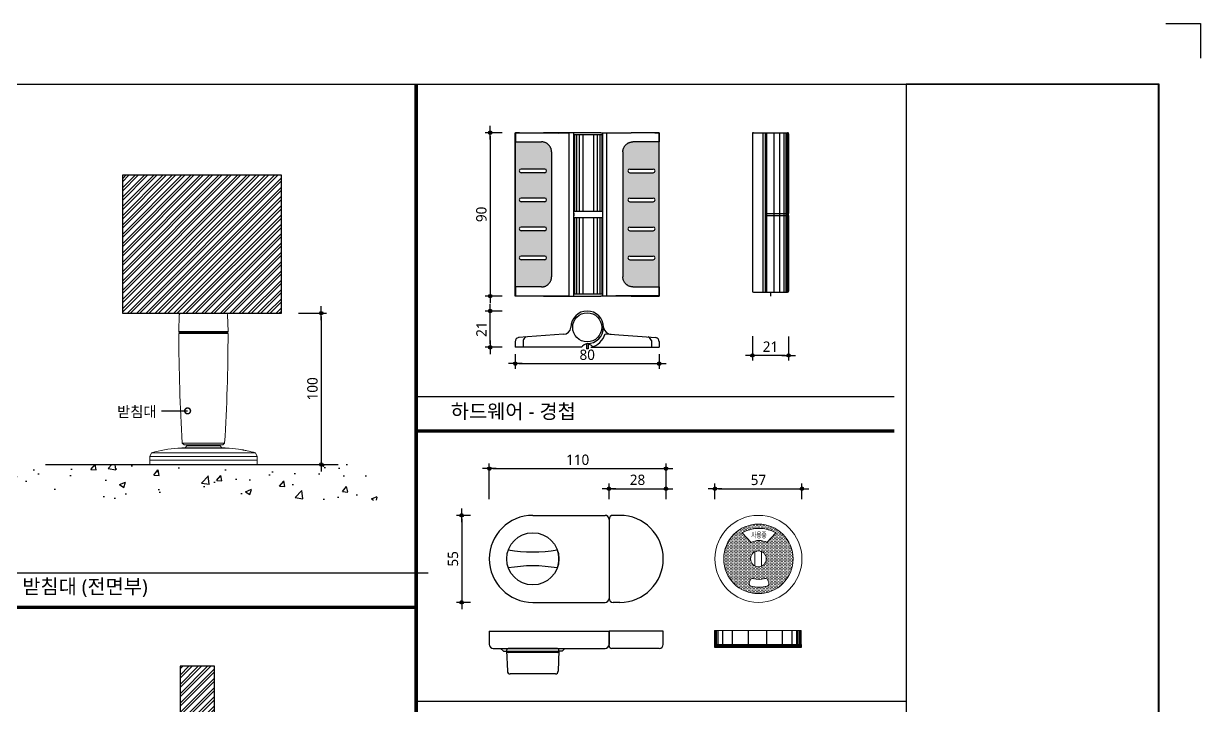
# Model space of a CAD drawing. Extents: x -256 to 8104, y -176 to 5714.
# Drawn here: x 4694 to 8104, y 3740 to 5714 of the extents above; entities that cross this region are included whole.
import ezdxf
from ezdxf.enums import TextEntityAlignment as Align

# ---------------------------------------------------------------- set-up
doc = ezdxf.new("R2010")
doc.units = 0
doc.header["$LTSCALE"] = 30
doc.layers.get('0').update_dxf_attribs({"linetype": 'CONTINUOUS'})
doc.layers.get('DEFPOINTS').update_dxf_attribs({"linetype": 'CONTINUOUS'})
for name, color, linetype in [('02---제품선', 4, 'CONTINUOUS'), ('curior-0Line', 252, 'CONTINUOUS'), ('DIM', 7, 'CONTINUOUS'), ('FIN', 5, 'CONTINUOUS'), ('HAT', 8, 'CONTINUOUS'), ('TIT', 3, 'CONTINUOUS'), ('문자', 3, 'CONTINUOUS'), ('부자재', 4, 'CONTINUOUS'), ('잠금쇠(회전형)', 4, 'CONTINUOUS'), ('치수', 1, 'CONTINUOUS'), ('판넬', 2, 'CONTINUOUS'), ('해치', 8, 'CONTINUOUS')]:
    doc.layers.add(name, color=color, linetype=linetype)
doc.styles.add('HDW', font='gulim.ttc')
doc.styles.add('돋움', font='malgun.ttf')
doc.dimstyles.new('10', dxfattribs={"dimscale": 10, "dimtxt": 3, "dimasz": 1, "dimexe": 1.5, "dimexo": 2, "dimgap": 1, "dimtad": 1, "dimdec": 0, "dimlunit": 6, "dimtxsty": '돋움', "dimblk": 'DIMDOT', "dimcen": -1, "dimdle": 1.5, "dimclrt": 3, "dimazin": 3, "dimtfac": 1, "dimtdec": 0, "dimtix": 1, "dimtmove": 2, "dimatfit": 3, "dimldrblk": 'DIMDOT', "dimarcsym": 0})

# ---------------------------------------------------------------- blocks, each defined once
blk = doc.blocks.new('DIMDOT')
at = {"linetype": 'Continuous'}
blk.add_line((-2, 0), (2, 0), dxfattribs=at)
for radius in [0.5, 0.25]:
    blk.add_circle((0, 0), radius, dxfattribs=at)
blk = doc.blocks.new('*D674')
at = {"layer": 'DEFPOINTS', "color": 0}
for p in [(54744.3, -2447.4), (54232.3, -2556), (54744.3, -2556)]:
    blk.add_point(p, dxfattribs=at)
at = {"layer": 'DIM', "color": 0, "lineweight": -2, "ltscale": 10}
for p, q in [((54232.3, -2536), (54232.3, -2432.4)), ((54242.3, -2447.4), (54734.3, -2447.4)), ((54744.3, -2536), (54744.3, -2432.4))]:
    blk.add_line(p, q, dxfattribs=at)
at = {"layer": 'DIM', "color": 0, "lineweight": -2, "xscale": 10, "yscale": 10, "zscale": 10, "rotation": 180}
blk.add_blockref('DIMDOT', (54232.3, -2447.4), dxfattribs=at)
at = {"layer": 'DIM', "color": 0, "lineweight": -2, "xscale": 10, "yscale": 10, "zscale": 10}
blk.add_blockref('DIMDOT', (54744.3, -2447.4), dxfattribs=at)
at = {"layer": 'DIM', "color": 3, "insert": (54488.3, -2421.8), "char_height": 30, "attachment_point": 5, "style": '돋움'}
blk.add_mtext('110', dxfattribs=at)
blk = doc.blocks.new('*D675')
at = {"layer": 'DEFPOINTS', "color": 0}
for p in [(54744.3, -2505.4), (54579.2, -2556), (54744.3, -2556)]:
    blk.add_point(p, dxfattribs=at)
at = {"layer": 'DIM', "color": 0, "lineweight": -2, "ltscale": 10}
for p, q in [((54579.2, -2536), (54579.2, -2490.4)), ((54589.2, -2505.4), (54734.3, -2505.4)), ((54744.3, -2536), (54744.3, -2490.4))]:
    blk.add_line(p, q, dxfattribs=at)
at = {"layer": 'DIM', "color": 0, "lineweight": -2, "xscale": 10, "yscale": 10, "zscale": 10, "rotation": 180}
blk.add_blockref('DIMDOT', (54579.2, -2505.4), dxfattribs=at)
at = {"layer": 'DIM', "color": 0, "lineweight": -2, "xscale": 10, "yscale": 10, "zscale": 10}
blk.add_blockref('DIMDOT', (54744.3, -2505.4), dxfattribs=at)
at = {"layer": 'DIM', "color": 3, "insert": (54661.7, -2479.9), "char_height": 30, "attachment_point": 5, "style": '돋움'}
blk.add_mtext('28', dxfattribs=at)
blk = doc.blocks.new('*D676')
at = {"layer": 'DEFPOINTS', "color": 0}
for p in [(55138, -2505.4), (54886, -2556), (55138, -2556)]:
    blk.add_point(p, dxfattribs=at)
at = {"layer": 'DIM', "color": 0, "lineweight": -2, "ltscale": 10}
for p, q in [((54886, -2536), (54886, -2490.4)), ((54896, -2505.4), (55128, -2505.4)), ((55138, -2536), (55138, -2490.4))]:
    blk.add_line(p, q, dxfattribs=at)
at = {"layer": 'DIM', "color": 0, "lineweight": -2, "xscale": 10, "yscale": 10, "zscale": 10, "rotation": 180}
blk.add_blockref('DIMDOT', (54886, -2505.4), dxfattribs=at)
at = {"layer": 'DIM', "color": 0, "lineweight": -2, "xscale": 10, "yscale": 10, "zscale": 10}
blk.add_blockref('DIMDOT', (55138, -2505.4), dxfattribs=at)
at = {"layer": 'DIM', "color": 3, "insert": (55012, -2480.1), "char_height": 30, "attachment_point": 5, "style": '돋움'}
blk.add_mtext('57', dxfattribs=at)
blk = doc.blocks.new('*D677')
at = {"layer": 'DEFPOINTS', "color": 0}
for p in [(54289.9, -1474.6), (54234.9, -1947.8), (54289.9, -1947.8)]:
    blk.add_point(p, dxfattribs=at)
at = {"layer": 'DIM', "color": 0, "lineweight": -2, "ltscale": 10}
for p, q in [((54269.9, -1474.6), (54219.9, -1474.6)), ((54234.9, -1484.6), (54234.9, -1937.8)), ((54269.9, -1947.8), (54219.9, -1947.8))]:
    blk.add_line(p, q, dxfattribs=at)
at = {"layer": 'DIM', "color": 0, "lineweight": -2, "xscale": 10, "yscale": 10, "zscale": 10}
for p, rotation in [((54234.9, -1474.6), 90), ((54234.9, -1947.8), 270)]:
    blk.add_blockref('DIMDOT', p, dxfattribs=dict(at, rotation=rotation))
at = {"layer": 'DIM', "color": 3, "insert": (54209.4, -1711.2), "char_height": 30, "attachment_point": 5, "rotation": 90, "style": '돋움'}
blk.add_mtext('90', dxfattribs=at)
blk = doc.blocks.new('*D678')
at = {"layer": 'DEFPOINTS', "color": 0}
for p in [(54307.5, -2096), (54724.6, -2096), (54724.6, -2143.4)]:
    blk.add_point(p, dxfattribs=at)
at = {"layer": 'DIM', "color": 0, "lineweight": -2, "ltscale": 10}
for p, q in [((54307.5, -2116), (54307.5, -2158.4)), ((54317.5, -2143.4), (54714.6, -2143.4)), ((54724.6, -2116), (54724.6, -2158.4))]:
    blk.add_line(p, q, dxfattribs=at)
at = {"layer": 'DIM', "color": 0, "lineweight": -2, "xscale": 10, "yscale": 10, "zscale": 10, "rotation": 180}
blk.add_blockref('DIMDOT', (54307.5, -2143.4), dxfattribs=at)
at = {"layer": 'DIM', "color": 0, "lineweight": -2, "xscale": 10, "yscale": 10, "zscale": 10}
blk.add_blockref('DIMDOT', (54724.6, -2143.4), dxfattribs=at)
at = {"layer": 'DIM', "color": 3, "insert": (54516, -2117.9), "char_height": 30, "attachment_point": 5, "style": '돋움'}
blk.add_mtext('80', dxfattribs=at)
blk = doc.blocks.new('*D679')
at = {"layer": 'DEFPOINTS', "color": 0}
for p in [(54234.9, -1991), (54289.9, -1991), (54289.2, -2096)]:
    blk.add_point(p, dxfattribs=at)
at = {"layer": 'DIM', "color": 0, "lineweight": -2, "ltscale": 10}
for p, q in [((54269.9, -1991), (54219.9, -1991)), ((54234.9, -2086), (54234.9, -2001)), ((54269.2, -2096), (54219.9, -2096))]:
    blk.add_line(p, q, dxfattribs=at)
at = {"layer": 'DIM', "color": 0, "lineweight": -2, "xscale": 10, "yscale": 10, "zscale": 10}
for p, rotation in [((54234.9, -1991), 90), ((54234.9, -2096), 270)]:
    blk.add_blockref('DIMDOT', p, dxfattribs=dict(at, rotation=rotation))
at = {"layer": 'DIM', "color": 3, "insert": (54209.5, -2043.5), "char_height": 30, "attachment_point": 5, "rotation": 90, "style": '돋움'}
blk.add_mtext('21', dxfattribs=at)
blk = doc.blocks.new('*D680')
at = {"layer": 'DEFPOINTS', "color": 0}
for p in [(54994.4, -2043.8), (55099.4, -2044.5), (54994.4, -2119.5)]:
    blk.add_point(p, dxfattribs=at)
at = {"layer": 'DIM', "color": 0, "lineweight": -2, "ltscale": 10}
for p, q in [((54994.4, -2063.8), (54994.4, -2134.5)), ((55099.4, -2064.5), (55099.4, -2134.5)), ((55089.4, -2119.5), (55004.4, -2119.5))]:
    blk.add_line(p, q, dxfattribs=at)
at = {"layer": 'DIM', "color": 0, "lineweight": -2, "xscale": 10, "yscale": 10, "zscale": 10, "rotation": 180}
blk.add_blockref('DIMDOT', (54994.4, -2119.5), dxfattribs=at)
at = {"layer": 'DIM', "color": 0, "lineweight": -2, "xscale": 10, "yscale": 10, "zscale": 10}
blk.add_blockref('DIMDOT', (55099.4, -2119.5), dxfattribs=at)
at = {"layer": 'DIM', "color": 3, "insert": (55046.9, -2094.2), "char_height": 30, "attachment_point": 5, "style": '돋움'}
blk.add_mtext('21', dxfattribs=at)
blk = doc.blocks.new('*D681')
at = {"layer": 'DEFPOINTS', "color": 0}
for p in [(54197.9, -2582.6), (54152.3, -2834.6), (54197.9, -2834.6)]:
    blk.add_point(p, dxfattribs=at)
at = {"layer": 'DIM', "color": 0, "lineweight": -2, "ltscale": 10}
for p, q in [((54177.9, -2582.6), (54137.3, -2582.6)), ((54152.3, -2592.6), (54152.3, -2824.6)), ((54177.9, -2834.6), (54137.3, -2834.6))]:
    blk.add_line(p, q, dxfattribs=at)
at = {"layer": 'DIM', "color": 0, "lineweight": -2, "xscale": 10, "yscale": 10, "zscale": 10}
for p, rotation in [((54152.3, -2582.6), 90), ((54152.3, -2834.6), 270)]:
    blk.add_blockref('DIMDOT', p, dxfattribs=dict(at, rotation=rotation))
at = {"layer": 'DIM', "color": 3, "insert": (54127, -2708.6), "char_height": 30, "attachment_point": 5, "rotation": 90, "style": '돋움'}
blk.add_mtext('55', dxfattribs=at)
blk = doc.blocks.new('*D686')
at = {"layer": 'DEFPOINTS', "color": 0}
for p in [(53659.4, -1997.2), (53602.7, -2435.4), (53745.6, -2435.4)]:
    blk.add_point(p, dxfattribs=at)
at = {"layer": 'DIM', "color": 0, "lineweight": -2, "ltscale": 10}
for p, q in [((53679.4, -1997.2), (53760.6, -1997.2)), ((53745.6, -2007.2), (53745.6, -2425.4)), ((53622.7, -2435.4), (53760.6, -2435.4))]:
    blk.add_line(p, q, dxfattribs=at)
at = {"layer": 'DIM', "color": 0, "lineweight": -2, "xscale": 10, "yscale": 10, "zscale": 10}
for p, rotation in [((53745.6, -1997.2), 90), ((53745.6, -2435.4), 270)]:
    blk.add_blockref('DIMDOT', p, dxfattribs=dict(at, rotation=rotation))
at = {"layer": 'DIM', "color": 3, "insert": (53720, -2216.3), "char_height": 30, "attachment_point": 5, "rotation": 90, "style": '돋움'}
blk.add_mtext('100', dxfattribs=at)
blk = doc.blocks.new('_DOTSMALL')
at = {"color": 0, "linetype": 'ByBlock', "const_width": 0.5}
blk.add_lwpolyline([(-0.0625, 0, 1), (0.0625, 0, 1)], format="xyb", close=True, dxfattribs=at)
blk = doc.blocks.new('A$C63EC304E')
at = {"layer": '치수', "color": 1, "xscale": 2.5, "yscale": 2.5, "zscale": 2.5, "rotation": 234.3098741996962}
blk.add_blockref('_DOTSMALL', (0.31, 0.31), dxfattribs=at)
blk = doc.blocks.new('A$C2BC9653E')
at = {"layer": '치수', "xscale": 0.3333333333333333, "yscale": 0.3333333333333333, "zscale": 0.3333333333333333}
blk.add_blockref('A$C63EC304E', (0, 0), dxfattribs=at)
blk = doc.blocks.new('A$C7FC71301')
at = {"layer": '치수', "rotation": 180}
blk.add_blockref('A$C2BC9653E', (0.208, 0.208), dxfattribs=at)
blk = doc.blocks.new('A$C4A20372B')
at = {"layer": '치수'}
blk.add_blockref('A$C7FC71301', (0, 0), dxfattribs=at)
blk = doc.blocks.new('A$C566469F5')
at = {"layer": '치수'}
blk.add_blockref('A$C4A20372B', (0, 0), dxfattribs=at)
blk = doc.blocks.new('A$C7E317CD4')
at = {"layer": '해치', "xscale": 2, "yscale": 2, "zscale": 2}
blk.add_blockref('A$C566469F5', (0, 0), dxfattribs=at)
blk = doc.blocks.new('A$C601D7F27')
at = {"layer": '치수'}
blk.add_blockref('A$C7E317CD4', (0, 0), dxfattribs=at)
blk = doc.blocks.new('A$C38802C08')
at = {"layer": '치수'}
blk.add_blockref('A$C601D7F27', (0, 0), dxfattribs=at)
blk = doc.blocks.new('DESIGN-25', base_point=(48188.6, -6872.9))
at = {"layer": 'HAT'}
h = blk.add_hatch(dxfattribs=at)
h.set_pattern_fill('ANSI32', color=256, scale=2, style=0)
h.set_pattern_definition([(45, (39867.086, -7048.667), (-13.470384, 13.470384), []), (45, (39876.066, -7048.667), (-13.470384, 13.470384), [])])
h.paths.add_polyline_path([(53470, -1997.3), (53630, -1997.3), (53630, -1597.9), (53169.2, -1597.9), (53169.2, -1997.3)])
h = blk.add_hatch(dxfattribs=at)
h.set_pattern_fill('ANSI32', color=256, scale=2, style=0)
h.set_pattern_definition([(45, (39889.947, -7148.851), (-13.470384, 13.470384), []), (45, (39898.927, -7148.851), (-13.470384, 13.470384), [])])
h.paths.add_polyline_path([(53336.4, -3334), (53435.9, -3334), (53435.9, -3019.6), (53336.4, -3019.6)])
at = {"layer": '해치'}
h = blk.add_hatch(dxfattribs=at)
h.set_pattern_fill('DOTS', color=256, scale=2.628474)
h.set_pattern_definition([(0, (51345.76, -1139.6253), (2.086351, 4.172702), [0, -4.172702])])
edge = h.paths.add_edge_path()
edge.add_line((54308, -1921.2), (54308, -1921.2))
edge.add_spline(control_points=[(54308, -1921.2), (54308.3, -1921.2), (54319.8, -1921.2)], knot_values=[-0.724312, -0.724312, -0.724312, 0.724312, 0.724312, 0.724312], weights=[1, 0.748956, 1], degree=2, periodic=0)
edge.add_line((54319.8, -1921.2), (54383.7, -1921.2))
edge.add_spline(control_points=[(54383.7, -1921.2), (54412.6, -1921.2), (54412.6, -1892.3)], knot_values=[-1.570796, -1.570796, -1.570796, 0, 0, 0], weights=[1, 0.707107, 1], degree=2, periodic=0)
edge.add_line((54412.6, -1892.3), (54412.6, -1530.1))
edge.add_spline(control_points=[(54412.6, -1530.1), (54412.6, -1501.2), (54383.7, -1501.2)], knot_values=[0, 0, 0, 1.570796, 1.570796, 1.570796], weights=[1, 0.707107, 1], degree=2, periodic=0)
edge.add_line((54383.7, -1501.2), (54319.8, -1501.2))
edge.add_spline(control_points=[(54319.8, -1501.2), (54308.3, -1501.2), (54308, -1501.2)], knot_values=[-0.724312, -0.724312, -0.724312, 0.724312, 0.724312, 0.724312], weights=[1, 0.748956, 1], degree=2, periodic=0)
edge.add_line((54308, -1501.2), (54308, -1921.2))
h.paths.add_polyline_path([(54392.9, -1579.9, -0.414214), (54398.1, -1585.2, -0.414214), (54392.9, -1590.5), (54324.5, -1590.5, -0.414214), (54319.3, -1585.2, -0.414214), (54324.5, -1579.9)], flags=16)
h.paths.add_polyline_path([(54392.9, -1663.9, -0.414214), (54398.1, -1669.2, -0.414214), (54392.9, -1674.5), (54324.5, -1674.5, -0.414214), (54319.3, -1669.2, -0.414214), (54324.5, -1663.9)], flags=16)
h.paths.add_polyline_path([(54392.9, -1748, -0.414214), (54398.1, -1753.2, -0.414214), (54392.9, -1758.5), (54324.5, -1758.5, -0.414214), (54319.3, -1753.2, -0.414214), (54324.5, -1748)], flags=16)
h.paths.add_polyline_path([(54392.9, -1832, -0.414214), (54398.1, -1837.2, -0.414214), (54392.9, -1842.5), (54324.5, -1842.5, -0.414214), (54319.3, -1837.2, -0.414214), (54324.5, -1832)], flags=16)
h = blk.add_hatch(dxfattribs=at)
h.set_pattern_fill('DOTS', color=256, scale=2.628474)
h.set_pattern_definition([(0, (50871.1426, -1139.6253), (2.086351, 4.1727023), [0, -4.1727023])])
edge = h.paths.add_edge_path()
edge.add_spline(control_points=[(54619.4, -1530.1), (54619.4, -1501.2), (54648.3, -1501.2)], knot_values=[0, 0, 0, 1.570796, 1.570796, 1.570796], weights=[1, 0.707107, 1], degree=2, periodic=0)
edge.add_line((54648.3, -1501.2), (54712.2, -1501.2))
edge.add_spline(control_points=[(54712.2, -1501.2), (54723.8, -1501.2), (54724, -1501.2)], knot_values=[-0.724312, -0.724312, -0.724312, 0.724312, 0.724312, 0.724312], weights=[1, 0.748956, 1], degree=2, periodic=0)
edge.add_line((54724.1, -1501.2), (54724.1, -1921.2))
edge.add_line((54724.1, -1921.2), (54724, -1921.2))
edge.add_spline(control_points=[(54724, -1921.2), (54723.8, -1921.2), (54712.2, -1921.2)], knot_values=[-0.724312, -0.724312, -0.724312, 0.724312, 0.724312, 0.724312], weights=[1, 0.748956, 1], degree=2, periodic=0)
edge.add_line((54712.2, -1921.2), (54648.3, -1921.2))
edge.add_spline(control_points=[(54648.3, -1921.2), (54619.4, -1921.2), (54619.4, -1892.3)], knot_values=[-1.570796, -1.570796, -1.570796, 0, 0, 0], weights=[1, 0.707107, 1], degree=2, periodic=0)
edge.add_line((54619.4, -1892.3), (54619.4, -1530.1))
h.paths.add_polyline_path([(54639.2, -1579.9, 0.414214), (54633.9, -1585.2, 0.414214), (54639.2, -1590.5), (54707.5, -1590.5, 0.414214), (54712.8, -1585.2, 0.414214), (54707.5, -1579.9)], flags=16)
h.paths.add_polyline_path([(54639.2, -1663.9, 0.414214), (54633.9, -1669.2, 0.414214), (54639.2, -1674.5), (54707.5, -1674.5, 0.414214), (54712.8, -1669.2, 0.414214), (54707.5, -1663.9)], flags=16)
h.paths.add_polyline_path([(54639.2, -1748, 0.414214), (54633.9, -1753.2, 0.414214), (54639.2, -1758.5), (54707.5, -1758.5, 0.414214), (54712.8, -1753.2, 0.414214), (54707.5, -1748)], flags=16)
h.paths.add_polyline_path([(54639.2, -1832, 0.414214), (54633.9, -1837.2, 0.414214), (54639.2, -1842.5), (54707.5, -1842.5, 0.414214), (54712.8, -1837.2, 0.414214), (54707.5, -1832)], flags=16)
h = blk.add_hatch(dxfattribs=at)
h.set_pattern_fill('AR-CONC', color=256, style=0)
h.set_pattern_definition([(50, (51428.11, -3972.16), (182.185, -15.939), [19.05, -209.55]), (355, (51428.11, -3972.16), (-35.243, 191.057), [15.24, -167.64]), (100.451, (51443.3, -3973.49), (146.943, 175.117), [16.19, -178.09]), (46.184, (51428.11, -3921.36), (271.079, -42.042), [28.575, -314.325]), (96.636, (51450.7, -3924.86), (237.404, 247.426), [24.285, -267.135]), (351.184, (51428.1, -3921.36), (237.405, 247.425), [22.86, -251.46]), (21, (51453.51, -3934.06), (151.615, -102.2655), [19.05, -209.55]), (326, (51453.51, -3934.06), (61.802, 184.188), [15.24, -167.64]), (71.4514, (51466.15, -3942.58), (213.416, 81.923), [16.19, -178.09]), (37.5, (51428.11, -3972.16), (3.0886, 84.555), [0, -165.608, 0, -170.18, 0, -168.275]), (7.5, (51428.11, -3972.16), (66.8197, 100.1806), [0, -97.028, 0, -161.798, 0, -64.135]), (327.5, (51371.47, -3972.16), (135.5906, -5.7287), [0, -63.5, 0, -198.12, 0, -262.89]), (317.5, (51346.07, -3972.16), (148.129, 25.4265), [0, -82.55, 0, -131.572, 0, -186.69])])
h.paths.add_polyline_path([(53907.7, -2538.4), (53907.7, -2435.4), (52857.5, -2435.4), (52857.5, -2538.4)])
h = blk.add_hatch(dxfattribs=at)
h.set_pattern_fill('DOTS', color=256, scale=2.628474)
h.set_pattern_definition([(0, (49317.9545, -6165.9028), (2.086351, 4.1727023), [0, -4.1727023])])
h.paths.add_polyline_path([(55112.6, -2708.6, 1), (54911.3, -2708.6, 1)])
h.paths.add_polyline_path([(54989, -2708.6, -1), (55034.9, -2708.6, -1)], flags=16)
h.paths.add_polyline_path([(55036.7, -2661.3, 0.250537), (54990.8, -2661.3), (54965, -2632.8, -0.258173), (55062.5, -2632.8)], flags=16)
h.paths.add_polyline_path([(55039.4, -2770), (55042.2, -2778.1, -0.437988), (55037.4, -2787.2, -0.127495), (54990.2, -2787.2, -0.437988), (54985.3, -2778.1), (54988.1, -2770, -0.407197), (54996.9, -2765.6, 0.156299), (55030.7, -2765.6, -0.407197)], flags=16)
h.paths.add_polyline_path([(54986.8, -2653.4), (55040.2, -2653.4), (55040.2, -2626), (54986.8, -2626)], flags=8)
at = {"color": 2}
for p, q in [((56192.7, -1158.7), (56292.7, -1158.7)), ((56192.7, -1158.7), (56292.7, -1158.7)), ((56192.7, -1158.7), (56292.7, -1158.7)), ((56292.7, -1158.7), (56292.7, -1258.7)), ((56292.7, -1158.7), (56292.7, -1258.7)), ((56292.7, -1158.7), (56292.7, -1258.7)), ((55046.9, -1936.2), (55046.9, -1947.8)), ((52946.9, -2435.4), (53794.5, -2435.4))]:
    blk.add_line(p, q, dxfattribs=at)
at = {"color": 8}
for p, q in [((54020.5, -2238.1), (55405.8, -2238.1)), ((50707.4, -2748.7), (54055.2, -2748.7)), ((54020.5, -3120.9), (55440.2, -3120.9))]:
    blk.add_line(p, q, dxfattribs=at)
at = {"color": 8, "const_width": 10}
for points in [[(54020.5, -6872.8), (54020.5, -1334.5)], [(54020.5, -2338.1), (55405.8, -2338.1)], [(50672.7, -2848.7), (54020.5, -2848.7)]]:
    blk.add_lwpolyline(points, dxfattribs=at)
at = {"color": 2}
for points in [[(48187.9, -1334.5), (55440.2, -1334.5), (55440.2, -6872.8), (48187.9, -6872.8)], [(48187.9, -1334.5), (55440.2, -1334.5), (55440.2, -6872.8), (48187.9, -6872.8)], [(48187.9, -1334.5), (56169.8, -1334.5), (56169.8, -6872.8), (48187.9, -6872.8)]]:
    blk.add_lwpolyline(points, close=True, dxfattribs=at)
at = {"layer": '02---제품선'}
for p, q in [((54358.3, -2582.6), (54567.6, -2582.6)), ((54610.3, -2582.6), (54590.9, -2582.6)), ((54579.2, -2594.2), (54579.2, -2822.9)), ((54579.2, -2594.2), (54579.2, -2822.9)), ((54358.3, -2834.6), (54567.6, -2834.6)), ((54610.3, -2834.6), (54590.9, -2834.6)), ((54232.3, -2917.5), (54579.2, -2917.5)), ((54232.3, -2917.5), (54232.3, -2956.3)), ((54579.2, -2917.5), (54579.2, -2956.3)), ((54736.3, -2917.5), (54579.2, -2917.5)), ((54579.2, -2960.2), (54579.2, -2917.5)), ((54736.3, -2956.3), (54736.3, -2917.5)), ((54243.9, -2967.9), (54265.2, -2967.9)), ((54265.2, -2967.9), (54451.3, -2967.9)), ((54273, -2975.7), (54265.2, -2967.9)), ((54273, -2975.7), (54280.7, -2975.7)), ((54280.7, -2975.7), (54435.8, -2975.7)), ((54282.6, -2973.8), (54284.7, -3034.1)), ((54282.7, -2975.7), (54282.7, -2971.8)), ((54430, -2967.9), (54286.5, -2967.9)), ((54430, -2979.6), (54286.5, -2979.6)), ((54433.9, -2973.8), (54431.8, -3034.1)), ((54433.9, -2975.7), (54433.9, -2971.8)), ((54443.5, -2975.7), (54435.8, -2975.7)), ((54443.5, -2975.7), (54451.3, -2967.9)), ((54451.3, -2967.9), (54567.6, -2967.9)), ((54724.6, -2967.9), (54587, -2967.9)), ((54424.1, -3041.6), (54292.4, -3041.6))]:
    blk.add_line(p, q, dxfattribs=at)
blk.add_circle((54358.3, -2708.6), 75.6, dxfattribs=at)
blk.add_circle((54358.3, -2708.6), 75.6, dxfattribs=at)
for centre, radius, start, end in [((54358.3, -2708.6), 126, 90, 180), ((54567.6, -2594.2), 11.6, 0, 90), ((54590.9, -2594.2), 11.6, 90, 180), ((54610.3, -2708.6), 126, 0, 90), ((54358.3, -2271.8), 416.6, 260.2031, 279.7969), ((54358.3, -2708.6), 75.6, 340.7512, 19.2488), ((54358.3, -2708.6), 126, 180, 270), ((54610.3, -2708.6), 126, 270, 0), ((54358.3, -3145.4), 416.6, 80.2031, 99.7969), ((54567.6, -2822.9), 11.6, 270, 0), ((54590.9, -2822.9), 11.6, 180, 270), ((54243.9, -2956.3), 11.6, 180, 270), ((54567.6, -2956.3), 11.6, 270, 0), ((54587, -2960.2), 7.75, 180, 270), ((54724.6, -2956.3), 11.6, 270, 0), ((54286.5, -2971.8), 3.88, 90, 180), ((54286.5, -2975.7), 3.88, 180, 270), ((54430, -2971.8), 3.88, 0, 90), ((54430, -2975.7), 3.88, 270, 0), ((54292.4, -3033.9), 7.75, 182, 270), ((54424.1, -3033.9), 7.75, 270, 358)]:
    blk.add_arc(centre, radius, start, end, dxfattribs=at)
at = {"layer": 'curior-0Line'}
blk.add_line((55440.2, -1334.5), (55440.2, -6872.1), dxfattribs=at)
blk.add_lwpolyline([(56172.7, -1334.5), (55440.2, -1334.5), (55440.2, -6872.8), (56172.7, -6872.8)], close=True, dxfattribs=at)
at = {"layer": 'FIN', "color": 4, "linetype": 'Continuous', "lineweight": 15}
for p, q in [((53475.3, -2050.7), (53474.1, -2002.1)), ((53335.4, -2053.3), (53472.8, -2053.3)), ((53342.8, -2373.6), (53348.2, -2378.9)), ((53460.1, -2378.9), (53348.2, -2378.9)), ((53355.8, -2381.2), (53350.7, -2387.1)), ((53355.8, -2378.9), (53355.8, -2381.2)), ((53355.8, -2381.2), (53452.5, -2381.2)), ((53452.5, -2381.2), (53452.5, -2378.9)), ((53457.6, -2387.1), (53452.5, -2381.2)), ((53460.1, -2378.9), (53465.5, -2373.6)), ((53253.8, -2401.2), (53248.9, -2411.8)), ((53248.9, -2411.8), (53248.9, -2422.7)), ((53457.6, -2387.1), (53350.7, -2387.1)), ((53559.3, -2411.8), (53554.5, -2401.2)), ((53559.3, -2422.7), (53559.3, -2411.8)), ((53248.9, -2422.7), (53248.9, -2435.4)), ((53248.9, -2435.4), (53559.3, -2435.4)), ((53559.3, -2435.4), (53559.3, -2422.7))]:
    blk.add_line(p, q, dxfattribs=at)
at = {"layer": 'FIN', "linetype": 'Continuous', "lineweight": 15}
for p, q in [((53332.9, -2050.7), (53475.3, -2050.7)), ((53475.4, -2055.8), (53332.9, -2055.8)), ((53342.8, -2373.6), (53465.5, -2373.6)), ((53559.3, -2411.8), (53248.9, -2411.8)), ((53253.8, -2401.2), (53554.5, -2401.2)), ((53478.4, -2388.2), (53329.8, -2388.2)), ((53331.7, -2388.1), (53476.5, -2388.1)), ((53559.3, -2422.7), (53248.9, -2422.7)), ((53248.9, -2422.7), (53559.3, -2422.7)), ((53261.6, -2436.4), (53261.6, -2435.4)), ((53261.7, -2436.4), (53261.6, -2436.4)), ((53261.7, -2436.4), (53261.7, -2435.4)), ((53272.4, -2436.4), (53261.7, -2436.4)), ((53272.4, -2436.4), (53272.4, -2435.4)), ((53272.5, -2436.4), (53272.4, -2436.4)), ((53272.5, -2436.4), (53272.5, -2435.4)), ((53421.9, -2436.4), (53421.9, -2435.4)), ((53427, -2436.4), (53421.9, -2436.4)), ((53427, -2436.4), (53427, -2435.4)), ((53434.1, -2436.4), (53434.1, -2435.4)), ((53434.2, -2436.4), (53434.2, -2435.4)), ((53434.4, -2436.4), (53434.4, -2435.4)), ((53434.9, -2436.4), (53434.9, -2435.4)), ((53437.1, -2436.4), (53434.9, -2436.4)), ((53437.1, -2436.4), (53437.1, -2435.4)), ((53437.9, -2436.4), (53437.1, -2436.4)), ((53437.9, -2436.4), (53437.9, -2435.4)), ((53438.6, -2436.4), (53437.9, -2436.4)), ((53438.6, -2436.4), (53438.6, -2435.4)), ((53438.9, -2436.4), (53438.6, -2436.4)), ((53438.9, -2436.4), (53438.9, -2435.4)), ((53439, -2436.4), (53438.9, -2436.4)), ((53439.1, -2436.4), (53439.1, -2435.4)), ((53440.7, -2436.4), (53440.7, -2435.4)), ((53442.6, -2436.4), (53442.6, -2435.4)), ((53442.6, -2436.4), (53442.6, -2435.4)), ((53443.3, -2436.4), (53442.7, -2436.4)), ((53443.3, -2436.4), (53443.3, -2435.4)), ((53443.7, -2436.4), (53443.3, -2436.4)), ((53443.7, -2436.4), (53443.7, -2435.4)), ((53444.4, -2436.4), (53443.7, -2436.4)), ((53444.4, -2436.4), (53444.4, -2435.4)), ((53533.7, -2436.4), (53533.7, -2435.4)), ((53535.5, -2436.4), (53535.5, -2435.4)), ((53539.3, -2436.4), (53539.3, -2435.4)), ((53543.2, -2436.4), (53543.2, -2435.4)), ((53545, -2436.4), (53545, -2435.4))]:
    blk.add_line(p, q, dxfattribs=at)
at = {"layer": 'FIN', "color": 4, "linetype": 'Continuous', "lineweight": 15, "flags": 128}
blk.add_lwpolyline([(53469.1, -1997.2), (53339, -1997.3, 0.411572), (53334, -2002.3), (53334, -2002.3), (53332.9, -2050.7)], format="xyb", dxfattribs=at)
at = {"layer": 'FIN', "color": 4, "linetype": 'Continuous', "lineweight": 15}
for centre, radius, start, end in [((53469.1, -2002.2), 5, 1.3876, 90.0349), ((53335.5, -2050.7), 2.54, 179.2415, 270), ((53335.4, -2055.8), 2.54, 90, 179.3579), ((58374, -2058.3), 5041.1, 179.9718, 183.5859), ((48648.2, -2065), 4827.1, 356.3354, 0.1097), ((53472.8, -2050.7), 2.54, 270, 0.7585), ((53472.8, -2055.8), 2.54, 0.6421, 90), ((53355.8, -2769), 381.6, 93.8991, 105.5006), ((53331.9, -2389.6), 1.53, 94.7479, 116.6788), ((53355.8, -2677.5), 290.5, 91.0115, 94.7479), ((53452.5, -2677.5), 290.5, 85.2521, 88.9885), ((53476.4, -2389.6), 1.53, 63.3212, 85.2521), ((53452.5, -2769), 381.6, 80.5831, 86.1009), ((53452.5, -2769), 381.6, 74.4994, 78.127)]:
    blk.add_arc(centre, radius, start, end, dxfattribs=at)
for points, knots in [([(53514.9, -2392.5), (53514.9, -2392.5), (53514.9, -2392.5), (53515, -2392.5), (53515.2, -2392.5), (53515.3, -2392.5)], [0, 0, 0, 0, 0.110152, 0.664814, 1, 1, 1, 1]), ([(53515.3, -2392.5), (53515.5, -2392.6), (53515.9, -2392.6), (53516.7, -2392.8), (53517.5, -2392.9), (53518.3, -2393.1), (53518.7, -2393.1), (53518.8, -2393.1)], [0, 0, 0, 0, 0.2159727, 0.4318558, 0.6498983, 0.8698049, 1, 1, 1, 1]), ([(53521.8, -2393.8), (53521.2, -2393.7), (53520.2, -2393.5), (53519.2, -2393.3), (53518.8, -2393.3)], [0, 0, 0, 0, 0.585266, 1, 1, 1, 1]), ([(53518.8, -2393.3), (53518.8, -2393.3), (53518.8, -2393.4), (53518.8, -2393.5), (53518.8, -2393.5)], [0, 0, 0, 0, 0.495973, 1, 1, 1, 1]), ([(53518.8, -2393.5), (53519.2, -2393.6), (53520.2, -2393.8), (53521.2, -2394), (53521.8, -2394.1)], [0, 0, 0, 0, 0.405872, 1, 1, 1, 1]), ([(53534, -2396.4), (53531.9, -2395.9), (53527.8, -2395), (53523.7, -2394.3), (53521.8, -2393.9)], [0, 0, 0, 0, 0.528575, 1, 1, 1, 1]), ([(53521.8, -2394.1), (53521.8, -2394.1), (53521.8, -2394), (53521.8, -2394), (53521.8, -2394)], [0, 0, 0, 0, 0.517301, 1, 1, 1, 1]), ([(53521.8, -2394), (53523.7, -2394.3), (53527.8, -2395.1), (53531.9, -2396), (53534, -2396.5)], [0, 0, 0, 0, 0.470682, 1, 1, 1, 1]), ([(53534, -2396.5), (53534, -2396.4), (53534, -2396.4), (53534, -2396.4), (53534, -2396.4)], [0, 0, 0, 0, 0.529757, 1, 1, 1, 1])]:
    blk.add_open_spline(points, degree=3, knots=knots, dxfattribs=at)
for points in [[(53515.3, -2392.5), (53515, -2392.5)], [(53518.8, -2393.2), (53522, -2393.8)], [(53521.8, -2393.7), (53522, -2393.8)]]:
    blk.add_open_spline(points, degree=1, dxfattribs=at)
at = {"layer": 'FIN', "linetype": 'Continuous', "lineweight": 15}
for points, knots in [([(53434.4, -2436.4), (53434.3, -2436.4), (53434.2, -2436.4), (53434.2, -2436.4), (53434.2, -2436.4)], [0, 0, 0, 0, 0.557964, 1, 1, 1, 1]), ([(53434.9, -2436.4), (53434.8, -2436.4), (53434.6, -2436.4), (53434.4, -2436.4), (53434.4, -2436.4)], [0, 0, 0, 0, 0.561741, 1, 1, 1, 1]), ([(53440.7, -2436.4), (53440.4, -2436.4), (53439.8, -2436.4), (53439.4, -2436.4), (53439.1, -2436.4)], [0, 0, 0, 0, 0.560188, 1, 1, 1, 1]), ([(53442.6, -2436.4), (53442.2, -2436.4), (53441.6, -2436.4), (53441, -2436.4), (53440.7, -2436.4)], [0, 0, 0, 0, 0.559958, 1, 1, 1, 1]), ([(53535.5, -2436.4), (53534.9, -2436.4), (53533.9, -2436.4), (53533.8, -2436.4), (53533.7, -2436.4)], [0, 0, 0, 0, 0.558554, 1, 1, 1, 1]), ([(53537, -2436.4), (53536.4, -2436.4), (53535.5, -2436.4), (53534.8, -2436.4), (53534.5, -2436.4)], [0, 0, 0, 0, 0.558511, 1, 1, 1, 1]), ([(53539.3, -2436.4), (53538.6, -2436.4), (53537.2, -2436.4), (53536, -2436.4), (53535.5, -2436.4)], [0, 0, 0, 0, 0.559859, 1, 1, 1, 1]), ([(53543.2, -2436.4), (53542.5, -2436.4), (53541.3, -2436.4), (53540, -2436.4), (53539.3, -2436.4)], [0, 0, 0, 0, 0.558977, 1, 1, 1, 1]), ([(53545, -2436.4), (53544.9, -2436.4), (53544.7, -2436.4), (53543.7, -2436.4), (53543.2, -2436.4)], [0, 0, 0, 0, 0.559094, 1, 1, 1, 1])]:
    blk.add_open_spline(points, degree=3, knots=knots, dxfattribs=at)
blk.add_open_spline([(53434.8, -2436.4), (53434.6, -2436.4)], degree=1, dxfattribs=at)
at = {"layer": '부자재'}
for p, q in [((54307.5, -1474.6), (54388.9, -1474.6)), ((54307.5, -1947.8), (54307.5, -1474.6)), ((54307.5, -1474.6), (54308, -1475.2)), ((54308, -1475.2), (54308, -1501.2)), ((54319.8, -1475.4), (54433.4, -1475.6)), ((54389.1, -1474.7), (54388.9, -1474.6)), ((54476.6, -1474.7), (54389.1, -1474.7)), ((54464, -1946.6), (54464, -1475.9)), ((54476.6, -1474.7), (54476.6, -1947.7)), ((54476.6, -1474.7), (54476.6, -1474.7)), ((54555.5, -1474.7), (54643, -1474.7)), ((54560.7, -1474.7), (54560.7, -1947.7)), ((54573.3, -1946.6), (54573.3, -1475.9)), ((54712.2, -1475.4), (54598.6, -1475.6)), ((54643, -1474.7), (54643.2, -1474.6)), ((54724.6, -1474.6), (54643.2, -1474.6)), ((54724.6, -1474.6), (54724, -1475.2)), ((54724, -1475.2), (54724, -1501.2)), ((54724.6, -1947.8), (54724.6, -1474.6)), ((54994.4, -1477.6), (54994.4, -1933.2)), ((54997.4, -1474.6), (55096.4, -1474.6)), ((55024.4, -1474.6), (55024.4, -1936.2)), ((55031.9, -1474.6), (55031.9, -1936.2)), ((55099.4, -1477.6), (55099.4, -1708.3)), ((54308, -1921.2), (54308, -1501.2)), ((54308, -1501.2), (54308, -1501.2)), ((54319.8, -1501.2), (54383.7, -1501.2)), ((54412.6, -1530.1), (54412.6, -1892.3)), ((54619.4, -1530.1), (54619.4, -1892.3)), ((54712.2, -1501.2), (54648.3, -1501.2)), ((54724.1, -1501.2), (54724, -1501.2)), ((54724.1, -1921.2), (54724.1, -1501.2)), ((54476.8, -1707.6), (54476.8, -1715)), ((55031.9, -1708.3), (55099.4, -1708.3)), ((55031.9, -1714.3), (55099.4, -1714.3)), ((55098.4, -1708.3), (55098.4, -1714.3)), ((55099.4, -1714.3), (55099.4, -1933.2)), ((54308, -1921.2), (54308, -1921.2)), ((54308, -1921.2), (54308, -1947.2)), ((54383.7, -1921.2), (54319.8, -1921.2)), ((54648.3, -1921.2), (54712.2, -1921.2)), ((54724, -1921.2), (54724.1, -1921.2)), ((54724, -1921.2), (54724, -1947.2)), ((54997.4, -1936.2), (55096.4, -1936.2)), ((54308, -1947.2), (54307.5, -1947.8)), ((54388.9, -1947.8), (54307.5, -1947.8)), ((54319.8, -1947), (54433.4, -1946.8)), ((54389.1, -1947.7), (54388.9, -1947.8)), ((54389.1, -1947.7), (54476.6, -1947.7)), ((54643, -1947.7), (54555.5, -1947.7)), ((54712.2, -1947), (54598.6, -1946.8)), ((54643, -1947.7), (54643.2, -1947.8)), ((54643.2, -1947.8), (54724.6, -1947.8)), ((54724, -1947.2), (54724.6, -1947.8)), ((54307.5, -2079.4), (54307.5, -2096)), ((54446.9, -2058.4), (54317.2, -2067.5)), ((54330, -2076.3), (54330, -2096)), ((54567.6, -2057), (54714.5, -2067.4)), ((54702.1, -2076.3), (54702.1, -2096)), ((54724.6, -2079.4), (54724.6, -2096)), ((54499.2, -2096), (54307.5, -2096)), ((54513.8, -2086.1), (54513.8, -2100.5)), ((54518.3, -2100.5), (54513.8, -2100.5)), ((54518.3, -2086.1), (54518.3, -2100.5)), ((54526.7, -2095.2), (54526.7, -2096)), ((54526.7, -2096), (54724.6, -2096))]:
    blk.add_line(p, q, dxfattribs=at)
blk.add_circle((54516, -2038.2), 42.1, dxfattribs=at)
for centre, radius, start, end in [((54997.4, -1477.6), 3, 90, 180), ((55096.4, -1477.6), 3, 0, 90), ((54997.4, -1933.2), 3, 180, 270), ((55096.4, -1933.2), 3, 270, 0), ((54516, -2038.2), 47.2, 270, 180), ((54445.7, -2035.2), 23.3, 272.9231, 352.4724), ((54586.4, -2035.2), 23.3, 187.5276, 267.0769), ((54320.1, -2079.8), 12.6, 101.7765, 181.6712), ((54345.3, -2080.6), 15.9, 113.4077, 164.5497), ((54517.7, -2044.5), 51.5, 280.084, 345.9792), ((54686.7, -2080.6), 15.9, 15.4503, 67.3004), ((54712, -2079.8), 12.6, 358.3288, 78.2235), ((54522.5, -2114.4), 29.6, 102.5267, 141.5475), ((54509.6, -2114.4), 29.6, 43.1003, 77.4733)]:
    blk.add_arc(centre, radius, start, end, dxfattribs=at)
for points, weights in [([(54319.8, -1475.4), (54308.3, -1475.4), (54308, -1475.2)], [1, 0.748955720789, 1]), ([(54464, -1475.9), (54450.5, -1475.7), (54433.4, -1475.6)], [1, 0.964784765128, 1]), ([(54476.6, -1474.7), (54476.6, -1474.7), (54476.6, -1474.7)], [1, 0.999924701899, 1]), ([(54712.2, -1475.4), (54723.8, -1475.4), (54724, -1475.2)], [1, 0.748955720789, 1]), ([(54308, -1501.2), (54308.3, -1501.2), (54319.8, -1501.2)], [1, 0.748955720789, 1]), ([(54412.6, -1530.1), (54412.6, -1501.2), (54383.7, -1501.2)], [1, 0.707106781187, 1]), ([(54619.4, -1530.1), (54619.4, -1501.2), (54648.3, -1501.2)], [1, 0.707106781187, 1]), ([(54724, -1501.2), (54723.8, -1501.2), (54712.2, -1501.2)], [1, 0.748955720789, 1]), ([(54476.6, -1715), (54476.6, -1715), (54476.6, -1715)], [1, 0.999862102782, 1]), ([(54383.7, -1921.2), (54412.6, -1921.2), (54412.6, -1892.3)], [1, 0.707106781187, 1]), ([(54648.3, -1921.2), (54619.4, -1921.2), (54619.4, -1892.3)], [1, 0.707106781187, 1]), ([(54319.8, -1921.2), (54308.3, -1921.2), (54308, -1921.2)], [1, 0.748955720789, 1]), ([(54712.2, -1921.2), (54723.8, -1921.2), (54724, -1921.2)], [1, 0.748955720789, 1]), ([(54308, -1947.2), (54308.3, -1947), (54319.8, -1947)], [1, 0.748955720789, 1]), ([(54433.4, -1946.8), (54450.5, -1946.7), (54464, -1946.6)], [1, 0.964784765128, 1]), ([(54476.6, -1947.9), (54476.6, -1947.9), (54476.6, -1947.9)], [1, 0.999734260157, 1]), ([(54724, -1947.2), (54723.8, -1947), (54712.2, -1947)], [1, 0.748955720789, 1])]:
    blk.add_rational_spline(points, weights, degree=2, dxfattribs=at)
for points, weights, knots in [([(54555.5, -1474.7), (54555.5, -1474.7), (54516, -1474.7), (54476.6, -1474.7), (54476.6, -1474.7)], [1, 0.707106781186, 1, 0.707106781186, 1], [-1.570796, -1.570796, -1.570796, 0, 0, 1.570796, 1.570796, 1.570796]), ([(54476.6, -1480), (54489.2, -1480), (54516, -1480), (54560.7, -1480), (54560.7, -1480)], [0.872453400774, 0.800943102543, 1, 0.707106781186, 1], [-1.067549, -1.067549, -1.067549, 0, 0, 1.570796, 1.570796, 1.570796]), ([(54560.7, -1702.4), (54560.7, -1702.4), (54520.7, -1702.4), (54490.7, -1702.4), (54476.6, -1702.4)], [1, 0.742797744768, 1, 0.794611058848, 0.917248923756], [-1.467114, -1.467114, -1.467114, 0, 0, 1.171564, 1.171564, 1.171564]), ([(54476.6, -1720.2), (54487.8, -1720.2), (54511.4, -1720.2), (54551.5, -1720.2), (54559.8, -1720.2)], [0.884455168565, 0.830422605945, 1, 0.742797744768, 1], [-0.967291, -0.967291, -0.967291, 0, 0, 1.467114, 1.467114, 1.467114]), ([(54560.7, -1942.6), (54560.7, -1942.6), (54516, -1942.6), (54489.2, -1942.6), (54476.6, -1942.6)], [1, 0.707106781186, 1, 0.800943102543, 0.872453400774], [-1.570796, -1.570796, -1.570796, 0, 0, 1.067549, 1.067549, 1.067549]), ([(54476.6, -1947.9), (54476.6, -1947.9), (54516, -1947.9), (54555.5, -1947.9), (54555.5, -1947.9)], [1, 0.707106781186, 1, 0.707106781186, 1], [-1.570796, -1.570796, -1.570796, 0, 0, 1.570796, 1.570796, 1.570796])]:
    blk.add_rational_spline(points, weights, degree=2, knots=knots, dxfattribs=at)
blk.add_open_spline([(54476.8, -1707.6), (54476.8, -1707.6), (54476.8, -1707.6), (54476.7, -1707.6), (54476.7, -1707.6), (54476.6, -1707.6)], degree=3, knots=[-0.00189331, -0.00189331, -0.00189331, -0.00189331, 0, 0, 0.05421316, 0.05421316, 0.05421316, 0.05421316], dxfattribs=at)
at = {"layer": '잠금쇠(회전형)', "linetype": 'Continuous', "lineweight": 15}
for p, q in [((54965, -2632.8), (54990.8, -2661.3)), ((55062.5, -2632.8), (55036.7, -2661.3)), ((55002, -2687.8), (55002, -2729)), ((55021.1, -2688.2), (55021.1, -2729.5)), ((54988.1, -2770), (54985.3, -2778.1)), ((55039.4, -2770), (55042.2, -2778.1)), ((54885.2, -2916), (55135.6, -2916)), ((54885.2, -2916), (54885.2, -2956.3)), ((54886, -2916), (54886, -2956.3)), ((55135.6, -2916), (55135.6, -2956.3)), ((54884.4, -2956.3), (55136.4, -2956.3)), ((54884.4, -2964), (54884.4, -2956.3)), ((54884.4, -2963.8), (55136.4, -2963.8)), ((55136.4, -2964), (55136.4, -2956.3))]:
    blk.add_line(p, q, dxfattribs=at)
for radius in [126, 100.6, 22.9]:
    blk.add_circle((55012, -2708.6), radius, dxfattribs=at)
for centre, radius, start, end in [((55013.8, -2721), 100.7, 61.0478, 118.9522), ((55013.8, -2704.2), 48.7, 61.8696, 118.1304), ((54991.9, -2780.4), 7, 160.8571, 255.4685), ((54994.7, -2772.3), 7, 72.2332, 160.8571), ((55013.8, -2696.2), 94.1, 255.4685, 284.5315), ((55013.8, -2712.9), 55.3, 252.2332, 287.7668), ((55032.8, -2772.3), 7, 19.1429, 107.7668), ((55035.6, -2780.4), 7, 284.5315, 19.1429)]:
    blk.add_arc(centre, radius, start, end, dxfattribs=at)
at = {"layer": '치수'}
blk.add_line((53282.1, -2280.2), (53358.1, -2280.2), dxfattribs=at)
at = {"layer": '판넬', "color": 1}
for points in [[(53169.2, -1997.3), (53630, -1997.3), (53630, -1597.9), (53169.2, -1597.9)], [(53336.4, -3334), (53435.9, -3334), (53435.9, -3019.6), (53336.4, -3019.6)]]:
    blk.add_lwpolyline(points, close=True, dxfattribs=at)
at = {"layer": '해치'}
for p, q in [((54479.2, -1480), (54479.2, -1702.4)), ((54484.5, -1480), (54484.5, -1702.4)), ((54492.4, -1480), (54492.4, -1702.4)), ((54502.9, -1480), (54502.9, -1702.4)), ((54534.4, -1480), (54534.4, -1702.4)), ((54544.9, -1480), (54544.9, -1702.4)), ((54552.8, -1480), (54552.8, -1702.4)), ((54558.1, -1480), (54558.1, -1702.4)), ((55036.5, -1936.2), (55036.5, -1474.6)), ((55057.5, -1936.2), (55057.5, -1474.6)), ((55074.5, -1936.2), (55074.5, -1474.6)), ((55087.1, -1936.2), (55087.1, -1474.6)), ((55092.7, -1936.2), (55092.7, -1474.6)), ((55095.5, -1936.2), (55095.5, -1474.6)), ((55097.5, -1936.2), (55097.5, -1474.6)), ((55098.6, -1936.2), (55098.6, -1474.6)), ((55099, -1708.3), (55099, -1474.6)), ((55099.2, -1708.3), (55099.2, -1474.6)), ((54392.9, -1579.9), (54324.5, -1579.9)), ((54392.9, -1590.5), (54324.5, -1590.5)), ((54639.2, -1579.9), (54707.5, -1579.9)), ((54639.2, -1590.5), (54707.5, -1590.5)), ((54392.9, -1663.9), (54324.5, -1663.9)), ((54639.2, -1663.9), (54707.5, -1663.9)), ((54392.9, -1674.5), (54324.5, -1674.5)), ((54639.2, -1674.5), (54707.5, -1674.5)), ((54479.2, -1720.2), (54479.2, -1942.6)), ((54484.5, -1720.2), (54484.5, -1942.6)), ((54492.4, -1720.2), (54492.4, -1942.6)), ((54502.9, -1720.2), (54502.9, -1942.6)), ((54534.4, -1720.2), (54534.4, -1942.6)), ((54544.9, -1720.2), (54544.9, -1942.6)), ((54552.8, -1720.2), (54552.8, -1942.6)), ((54558.1, -1720.2), (54558.1, -1942.6)), ((55099, -1936.2), (55099, -1714.3)), ((55099.2, -1936.2), (55099.2, -1714.3)), ((54392.9, -1748), (54324.5, -1748)), ((54392.9, -1758.5), (54324.5, -1758.5)), ((54639.2, -1748), (54707.5, -1748)), ((54639.2, -1758.5), (54707.5, -1758.5)), ((54392.9, -1832), (54324.5, -1832)), ((54639.2, -1832), (54707.5, -1832)), ((54392.9, -1842.5), (54324.5, -1842.5)), ((54639.2, -1842.5), (54707.5, -1842.5)), ((54887.5, -2916), (54887.5, -2956.3)), ((54890, -2916), (54890, -2956.3)), ((54894.3, -2916), (54894.3, -2956.3)), ((54907.9, -2916), (54907.9, -2956.3)), ((54935.7, -2916), (54935.7, -2956.3)), ((54982, -2916), (54982, -2956.3)), ((55035, -2916), (55035, -2956.3)), ((55081.3, -2916), (55081.3, -2956.3)), ((55109.1, -2916), (55109.1, -2956.3)), ((55122.7, -2916), (55122.7, -2956.3)), ((55126.5, -2916), (55126.5, -2956.3)), ((55130.8, -2916), (55130.8, -2956.3)), ((55133.3, -2916), (55133.3, -2956.3)), ((55134.8, -2916), (55134.8, -2956.3)), ((54884.4, -2958.9), (55136.4, -2958.9)), ((54884.4, -2960.2), (55136.4, -2960.2)), ((54884.4, -2961.5), (55136.4, -2961.5)), ((54884.4, -2962.2), (55136.4, -2962.2)), ((54884.4, -2963), (55136.4, -2963)), ((54884.4, -2964), (55136.4, -2964))]:
    blk.add_line(p, q, dxfattribs=at)
for centre, start, end in [((54324.5, -1585.2), 90, 180), ((54324.5, -1585.2), 180, 270), ((54392.9, -1585.2), 0, 90), ((54392.9, -1585.2), 270, 0), ((54639.2, -1585.2), 90, 180), ((54639.2, -1585.2), 180, 270), ((54707.5, -1585.2), 0, 90), ((54707.5, -1585.2), 270, 0), ((54324.5, -1669.2), 90, 180), ((54324.5, -1669.2), 180, 270), ((54392.9, -1669.2), 0, 90), ((54392.9, -1669.2), 270, 0), ((54639.2, -1669.2), 90, 180), ((54639.2, -1669.2), 180, 270), ((54707.5, -1669.2), 0, 90), ((54707.5, -1669.2), 270, 0), ((54324.5, -1753.2), 90, 180), ((54324.5, -1753.2), 180, 270), ((54392.9, -1753.2), 0, 90), ((54392.9, -1753.2), 270, 0), ((54639.2, -1753.2), 90, 180), ((54639.2, -1753.2), 180, 270), ((54707.5, -1753.2), 0, 90), ((54707.5, -1753.2), 270, 0), ((54324.5, -1837.2), 90, 180), ((54324.5, -1837.2), 180, 270), ((54392.9, -1837.2), 0, 90), ((54392.9, -1837.2), 270, 0), ((54639.2, -1837.2), 90, 180), ((54639.2, -1837.2), 180, 270), ((54707.5, -1837.2), 0, 90), ((54707.5, -1837.2), 270, 0)]:
    blk.add_arc(centre, 5.26, start, end, dxfattribs=at)
at = {"layer": '해치', "xscale": 20, "yscale": 20, "zscale": 20}
blk.add_blockref('A$C38802C08', (53354, -2284.3), dxfattribs=at)
at = {"layer": 'TIT', "style": '돋움'}
for s, p in [('하드웨어 - 경첩', (54483, -2302.5)), ('받침대 (전면부)', (53242.5, -2809.6))]:
    blk.add_text(s, height=42, dxfattribs=at).set_placement(p, align=Align.RIGHT)
at = {"layer": '문자', "style": '돋움'}
blk.add_text('받침대', height=30.34, dxfattribs=at).set_placement((53211, -2282.1), align=Align.MIDDLE)
at = {"layer": '잠금쇠(회전형)', "linetype": 'Continuous', "lineweight": 15, "style": 'HDW', "width": 0.659278}
blk.add_text('사용중', height=16.4, dxfattribs=at).set_placement((54991.4, -2647.7), (55035.6, -2647.7), align=Align.FIT)
at = {"layer": 'DIM', "ltscale": 10}
for base, p1, p2, angle, text, picture, middle in [((54234.9, -1947.8), (54289.9, -1474.6), (54289.9, -1947.8), 90, '90', '*D677', (54209.4, -1711.2)), ((54234.9, -1991), (54289.2, -2096), (54289.9, -1991), 90, '21', '*D679', (54209.5, -2043.5)), ((54994.4, -2119.5), (55099.4, -2044.5), (54994.4, -2043.8), 180, '21', '*D680', (55046.9, -2094.2)), ((54152.3, -2834.6), (54197.9, -2582.6), (54197.9, -2834.6), 90, '55', '*D681', (54127, -2708.6))]:
    dim = blk.add_linear_dim(base=base, p1=p1, p2=p2, angle=angle, text=text, dimstyle='10', override={"dimtxsty": '돋움'}, dxfattribs=at)
    dim.commit()
    dim.dimension.update_dxf_attribs({"geometry": picture, "text_midpoint": middle})
dim = blk.add_linear_dim(base=(53745.6, -2435.4), p1=(53659.4, -1997.2), p2=(53602.7, -2435.4), angle=90, text='100', dimstyle='10', dxfattribs=at)
dim.commit()
dim.dimension.update_dxf_attribs({"geometry": '*D686', "text_midpoint": (53720, -2216.3)})
for base, p1, p2, text, picture, middle in [((54724.6, -2143.4), (54307.5, -2096), (54724.6, -2096), '80', '*D678', (54516, -2117.9)), ((54744.3, -2447.4), (54232.3, -2556), (54744.3, -2556), '110', '*D674', (54488.3, -2421.8)), ((54744.3, -2505.4), (54579.2, -2556), (54744.3, -2556), '28', '*D675', (54661.7, -2479.9)), ((55138, -2505.4), (54886, -2556), (55138, -2556), '57', '*D676', (55012, -2480.1))]:
    dim = blk.add_linear_dim(base=base, p1=p1, p2=p2, text=text, dimstyle='10', override={"dimtxsty": '돋움'}, dxfattribs=at)
    dim.commit()
    dim.dimension.update_dxf_attribs({"geometry": picture, "text_midpoint": middle})

msp = doc.modelspace()

# ---------------------------------------------------------------- block references
msp.add_blockref('DESIGN-25', (0, 0))

doc.saveas('drawing.dxf')
